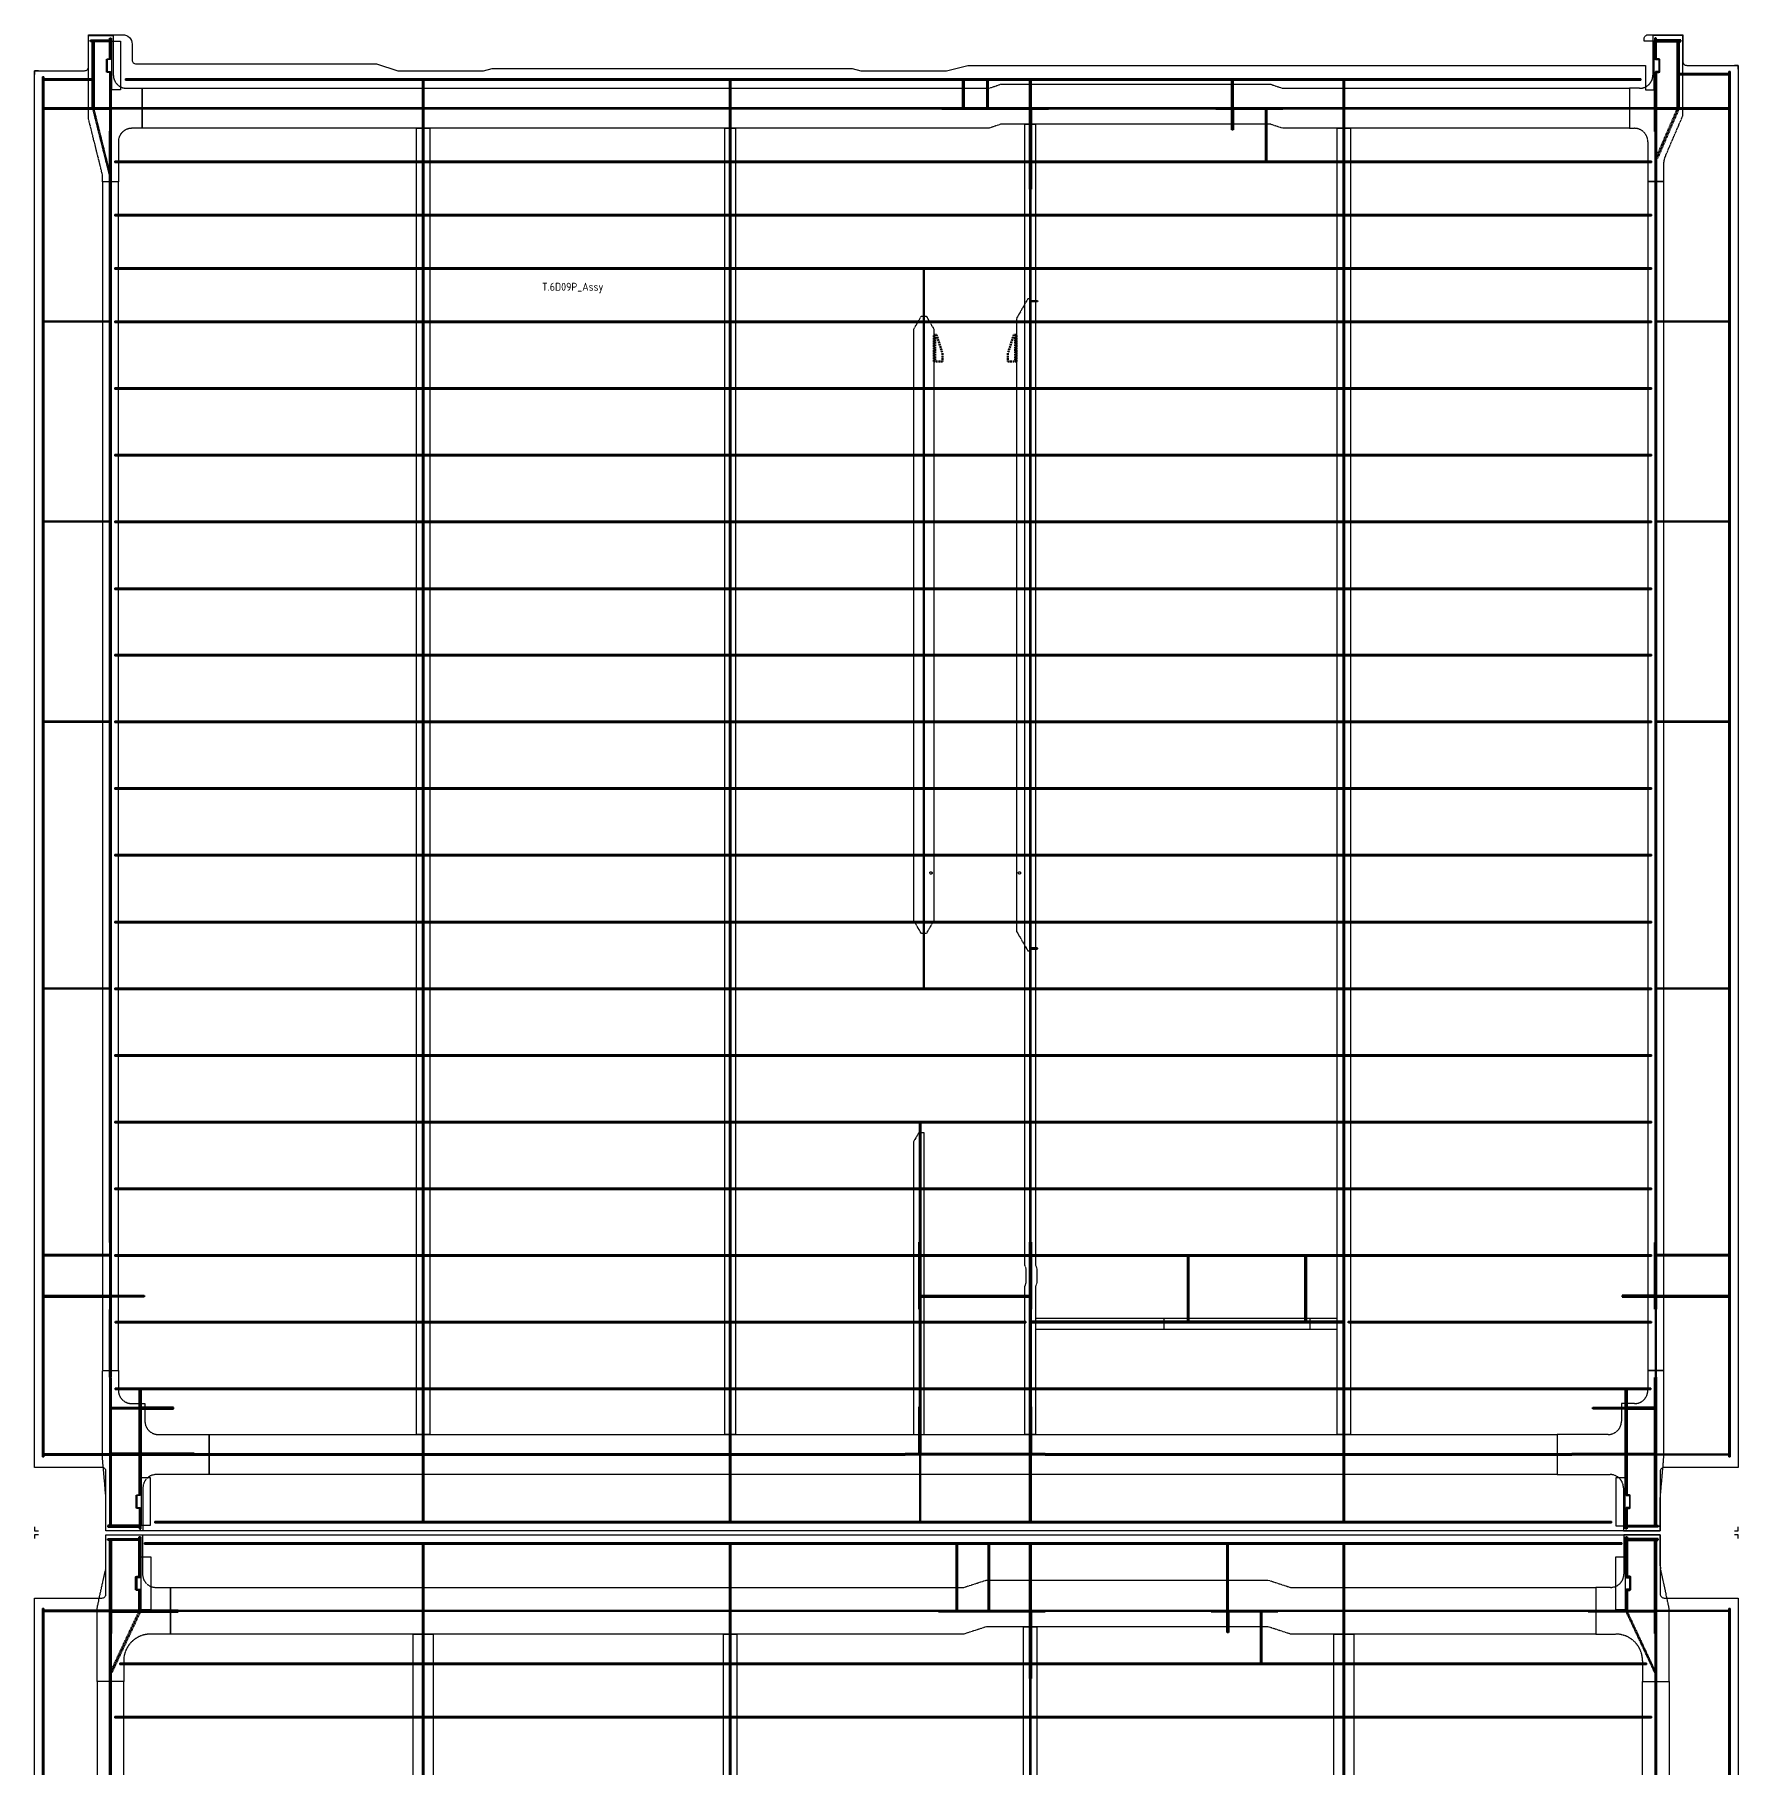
# Model space of a CAD drawing. Header units: millimetres. Extents: x -15442 to 12227, y -1071 to 35649.
# Drawn here: x -543 to 12227, y 22660 to 35649 of the extents above; entities that cross this region are included whole.
import ezdxf

# ---------------------------------------------------------------- set-up
doc = ezdxf.new("R2010")
doc.units = ezdxf.units.MM
for name, pattern in [('ACAD_ISO10W100', [18, 12, -3, 0, -3]), ('AM_ISO02W050', [7.5, 6, -1.5]), ('AM_ISO08W050', [18, 12, -1.5, 3, -1.5]), ('AM_ISO09W050', [22.5, 12, -1.5, 3, -1.5, 3, -1.5])]:
    doc.linetypes.add(name, pattern=pattern)
for name, color, linetype, lineweight in [('Mechanical-AM_0', 7, 'Continuous', 40), ('Mechanical-AM_11', 3, 'AM_ISO09W050', 25), ('Mechanical-AM_2', 40, 'ACAD_ISO10W100', 70), ('Mechanical-AM_3', 6, 'AM_ISO02W050', 35), ('Mechanical-AM_7', 4, 'AM_ISO08W050', 25), ('Mechanical-AM_9', 253, 'Continuous', 0)]:
    doc.layers.add(name, color=color, linetype=linetype, lineweight=lineweight)
doc.styles.add('ACISOTS', font='isocp.shx', dxfattribs={"height": 1})

# ---------------------------------------------------------------- blocks, each defined once
blk = doc.blocks.new('cover in closed box DN90xSCH40')
for points in [[(30, 51), (5, 51), (5, 45), (30, 45)], [(36, -48), (36, 48), (30, 48), (30, -48)], [(30, -45), (5, -45), (5, -51), (30, -51)]]:
    blk.add_lwpolyline(points, close=True)
for points in [[(5, 51), (2, 51), (5, 48)], [(30, 48), (30, 51), (33, 48)], [(5, -51), (5, -48), (2, -51)], [(30, -48), (30, -51), (33, -48)]]:
    blk.add_solid(points)
blk = doc.blocks.new('stop plate-tv')
blk.add_line((200, 9), (0, 9))
blk.add_lwpolyline([(0, 0), (200, 0), (200, 20), (60, 65), (0, 65)], close=True)

msp = doc.modelspace()

# ---------------------------------------------------------------- linework, layer by layer
for points in [[(218, 35430), (2020, 35430), (2180, 35379), (2821, 35379), (2886, 35395), (5586, 35395), (5651, 35379), (6292, 35379), (6452, 35419), (11532, 35419), (11532, 35235), (11597, 35235), (11597, 35600), (11522, 35600), (11522, 35619, -0.414214), (11552, 35649), (11811, 35649), (11811, 35449, 0.414215), (11841, 35419), (12227, 35419), (12227, 24909), (11672, 24909, 0.414214), (11642, 24879), (11642, 24434), (-8, 24434), (-8, 24879, 0.414214), (-38, 24909), (-543, 24909), (-543, 35379), (-169, 35379, 0.414214), (-139, 35409), (-139, 35649), (118, 35649, -0.414214), (188, 35579), (188, 35460, 0.414214)], [(-8, 24404), (11642, 24404), (11642, 23959, 0.414214), (11672, 23929), (12227, 23929), (12227, 10389), (11672, 10389, 0.414214), (11642, 10359), (11642, 10174), (-8, 10174), (-8, 10359, 0.414214), (-38, 10389), (-543, 10389), (-543, 23929), (-38, 23929, 0.414214), (-8, 23959)]]:
    msp.add_lwpolyline(points, format="xyb", close=True)
for points in [[(37, 35600), (102, 35600), (102, 35235), (37, 35235)], [(259, 24834), (324, 24834), (324, 24474), (259, 24474)], [(11311, 24834), (11376, 24834), (11376, 24469), (11311, 24469)], [(256, 24237), (327, 24237), (327, 23842), (256, 23842)], [(11308, 24237), (11379, 24237), (11379, 23842), (11308, 23842)]]:
    msp.add_lwpolyline(points, close=True)
at = {"layer": 'Mechanical-AM_0', "linetype": 'AM_ISO02W050'}
for points in [[(-124, 35609), (22, 35609), (22, 35599), (-124, 35599)], [(-109, 35599), (-99, 35599), (-99, 35100), (-109, 35100)], [(22, 35624), (32, 35624), (32, 35468), (22, 35468)], [(11612, 35624), (11602, 35624), (11602, 35468), (11612, 35468)], [(11796, 35609), (11612, 35609), (11612, 35599), (11796, 35599)], [(11771, 35599), (11781, 35599), (11781, 35100), (11771, 35100)], [(22, 34925), (32, 34925), (32, 35366), (22, 35366)], [(11612, 34924), (11602, 34924), (11602, 35366), (11612, 35366)], [(2367, 35309), (2373, 35309), (2373, 35100), (2367, 35100)], [(4667, 35309), (4673, 35309), (4673, 35100), (4667, 35100)], [(6415, 35309), (6421, 35309), (6421, 35100), (6415, 35100)], [(6596, 35309), (6602, 35309), (6602, 35100), (6596, 35100)], [(6917, 35309), (6923, 35309), (6923, 35100), (6917, 35100)], [(8432, 35309), (8438, 35309), (8438, 35100), (8432, 35100)], [(9267, 35309), (9273, 35309), (9273, 35100), (9267, 35100)], [(-473, 35100), (22, 35100), (22, 35090), (-473, 35090)], [(-105, 35088), (17, 34603), (22, 34605), (-99, 35090)], [(32, 35100), (6257, 35100), (6257, 35094), (32, 35094)], [(2367, 35094), (2373, 35094), (2373, 25008), (2367, 25008)], [(4667, 35094), (4673, 35094), (4673, 25008), (4667, 25008)], [(7057, 35090), (6257, 35090), (6257, 35100), (7057, 35100)], [(6927, 34490), (6917, 34490), (6917, 35090), (6927, 35090)], [(8312, 35094), (7057, 35094), (7057, 35100), (8312, 35100)], [(8812, 35090), (8312, 35090), (8312, 35100), (8812, 35100)], [(8432, 35090), (8442, 35090), (8442, 34935), (8432, 34935)], [(8692, 35090), (8682, 35090), (8682, 34702), (8692, 34702)], [(11602, 35094), (8812, 35094), (8812, 35100), (11602, 35100)], [(9267, 35094), (9273, 35094), (9273, 25008), (9267, 25008)], [(11612, 35100), (12157, 35100), (12157, 35090), (11612, 35090)], [(11777, 35087), (11618, 34720), (11612, 34723), (11771, 35090)], [(22, 34925), (28, 34925), (28, 26595), (22, 26595)], [(11606, 34924), (11612, 34924), (11612, 26595), (11606, 26595)], [(6917, 26596), (6923, 26596), (6923, 34490), (6917, 34490)], [(6125, 28502), (6125, 33892), (6119, 33892), (6119, 28502)], [(6973, 33655), (6973, 33649), (6923, 33649), (6923, 33655)], [(-473, 33502), (22, 33502), (22, 33496), (-473, 33496)], [(11612, 33502), (12157, 33502), (12157, 33496), (11612, 33496)], [(-473, 32002), (22, 32002), (22, 31996), (-473, 31996)], [(11612, 32002), (12157, 32002), (12157, 31996), (11612, 31996)], [(-473, 30502), (22, 30502), (22, 30496), (-473, 30496)], [(11612, 30502), (12157, 30502), (12157, 30496), (11612, 30496)], [(6974, 28795), (6974, 28801), (6924, 28801), (6924, 28795)], [(-473, 28502), (22, 28502), (22, 28496), (-473, 28496)], [(11612, 28502), (12157, 28502), (12157, 28496), (11612, 28496)], [(6091, 27492), (6097, 27492), (6097, 26596), (6091, 26596)], [(-473, 26496), (22, 26496), (22, 26502), (-473, 26502)], [(22, 26095), (32, 26095), (32, 26595), (22, 26595)], [(6087, 26596), (6097, 26596), (6097, 26095), (6087, 26095)], [(6917, 26596), (6927, 26596), (6927, 26095), (6917, 26095)], [(11612, 26095), (11602, 26095), (11602, 26595), (11612, 26595)], [(11612, 26496), (12157, 26496), (12157, 26502), (11612, 26502)], [(8100, 26492), (8106, 26492), (8106, 26002), (8100, 26002)], [(8981, 26492), (8987, 26492), (8987, 26002), (8981, 26002)], [(-473, 26188), (22, 26188), (22, 26194), (-473, 26194)], [(277, 26188), (32, 26188), (32, 26198), (277, 26198)], [(6097, 26194), (6097, 26188), (6917, 26188), (6917, 26194)], [(11357, 26188), (11602, 26188), (11602, 26198), (11357, 26198)], [(11612, 26188), (12157, 26188), (12157, 26194), (11612, 26194)], [(22, 26095), (28, 26095), (28, 25584), (22, 25584)], [(6091, 26095), (6097, 26095), (6097, 25362), (6091, 25362)], [(6917, 26095), (6923, 26095), (6923, 25362), (6917, 25362)], [(6923, 25996), (9267, 25996), (9267, 26002), (6923, 26002)], [(11612, 26095), (11606, 26095), (11606, 25584), (11612, 25584)], [(22, 24474), (32, 24474), (32, 25584), (22, 25584)], [(254, 25012), (244, 25012), (244, 25492), (254, 25492)], [(11391, 25012), (11381, 25012), (11381, 25492), (11391, 25492)], [(11612, 24474), (11602, 24474), (11602, 25584), (11612, 25584)], [(244, 25347), (32, 25347), (32, 25357), (244, 25357)], [(499, 25357), (254, 25357), (254, 25347), (499, 25347)], [(6087, 25362), (6097, 25362), (6097, 25012), (6087, 25012)], [(6917, 25362), (6927, 25362), (6927, 25012), (6917, 25012)], [(11136, 25357), (11381, 25357), (11381, 25347), (11136, 25347)], [(11391, 25347), (11602, 25347), (11602, 25357), (11391, 25357)], [(22, 25008), (-473, 25008), (-473, 25002), (22, 25002)], [(654, 25012), (32, 25012), (32, 25002), (654, 25002)], [(244, 25002), (254, 25002), (254, 24703), (244, 24703)], [(654, 25002), (5982, 25002), (5982, 25008), (654, 25008)], [(2367, 25002), (2373, 25002), (2373, 24504), (2367, 24504)], [(4667, 25002), (4673, 25002), (4673, 24504), (4667, 24504)], [(5982, 25012), (7032, 25012), (7032, 25002), (5982, 25002)], [(6097, 25002), (6091, 25002), (6091, 24504), (6097, 24504)], [(6917, 25002), (6923, 25002), (6923, 24504), (6917, 24504)], [(7032, 25002), (10980, 25002), (10980, 25008), (7032, 25008)], [(9267, 25002), (9273, 25002), (9273, 24504), (9267, 24504)], [(10980, 25012), (11602, 25012), (11602, 25002), (10980, 25002)], [(11381, 25002), (11391, 25002), (11391, 24703), (11381, 24703)], [(11612, 25008), (12157, 25008), (12157, 25002), (11612, 25002)], [(244, 24449), (254, 24449), (254, 24601), (244, 24601)], [(11391, 24449), (11381, 24449), (11381, 24601), (11391, 24601)], [(244, 24474), (7, 24474), (7, 24464), (244, 24464)], [(11391, 24474), (11627, 24474), (11627, 24464), (11391, 24464)], [(7, 24374), (241, 24374), (241, 24364), (7, 24364)], [(22, 24364), (32, 24364), (32, 23664), (22, 23664)], [(241, 24090), (241, 24389), (251, 24389), (251, 24090)], [(2367, 24334), (2373, 24334), (2373, 23837), (2367, 23837)], [(4667, 24334), (4673, 24334), (4673, 23837), (4667, 23837)], [(6366, 24334), (6372, 24334), (6372, 23837), (6366, 23837)], [(6607, 24334), (6613, 24334), (6613, 23837), (6607, 23837)], [(6917, 24334), (6923, 24334), (6923, 23837), (6917, 23837)], [(8396, 24334), (8402, 24334), (8402, 23837), (8396, 23837)], [(9267, 24334), (9273, 24334), (9273, 23837), (9267, 23837)], [(11384, 24090), (11384, 24389), (11394, 24389), (11394, 24090)], [(11627, 24374), (11394, 24374), (11394, 24364), (11627, 24364)], [(11612, 23664), (11602, 23664), (11602, 24364), (11612, 24364)], [(251, 23988), (251, 23837), (241, 23837), (241, 23988)], [(11394, 23988), (11394, 23837), (11384, 23837), (11384, 23988)], [(22, 23837), (-473, 23837), (-473, 23831), (22, 23831)], [(246, 23824), (34, 23372), (28, 23374), (241, 23827)], [(532, 23837), (32, 23837), (32, 23827), (532, 23827)], [(532, 23837), (6232, 23837), (6232, 23831), (532, 23831)], [(2367, 23831), (2373, 23831), (2373, 10748), (2367, 10748)], [(4667, 23831), (4673, 23831), (4673, 10748), (4667, 10748)], [(7032, 23827), (6232, 23827), (6232, 23837), (7032, 23837)], [(6927, 23327), (6917, 23327), (6917, 23827), (6927, 23827)], [(8276, 23831), (7032, 23831), (7032, 23837), (8276, 23837)], [(8776, 23827), (8276, 23827), (8276, 23837), (8776, 23837)], [(8396, 23827), (8406, 23827), (8406, 23672), (8396, 23672)], [(8656, 23827), (8646, 23827), (8646, 23442), (8656, 23442)], [(11102, 23831), (8776, 23831), (8776, 23837), (11102, 23837)], [(9267, 23831), (9273, 23831), (9273, 10748), (9267, 10748)], [(11602, 23827), (11102, 23827), (11102, 23837), (11602, 23837)], [(11388, 23824), (11601, 23372), (11606, 23374), (11394, 23827)], [(11612, 23837), (12157, 23837), (12157, 23831), (11612, 23831)], [(22, 23664), (28, 23664), (28, 10914), (22, 10914)], [(11606, 23664), (11612, 23664), (11612, 10914), (11606, 10914)], [(6917, 12402), (6923, 12402), (6923, 23327), (6917, 23327)]]:
    msp.add_lwpolyline(points, close=True, dxfattribs=at)
at = {"layer": 'Mechanical-AM_11', "color": 4}
for p, q in [((7921, 26026), (7921, 25946)), ((9016, 26026), (9016, 25946))]:
    msp.add_line(p, q, dxfattribs=at)
at = {"layer": 'Mechanical-AM_11', "color": 3}
for points in [[(-139, 35644), (47, 35644), (47, 35347, 0.414214), (147, 35247), (262, 35247), (262, 34947), (185, 34947, 0.414214), (85, 34847), (85, 34545), (-35, 34545), (-35, 34589, 0.061187), (-38, 34614), (-139, 35019)], [(11811, 35041), (11811, 35644), (11587, 35644), (11587, 35347, -0.414214), (11487, 35247), (11412, 35247), (11412, 34947), (11449, 34947, -0.414214), (11549, 34847), (11549, 34549), (11669, 34549), (11669, 34693, -0.102541), (11678, 34732)], [(765, 24855), (369, 24855, 0.414214), (269, 24755), (269, 24434), (-8, 24434), (-8, 24679), (-35, 24987), (-35, 25634), (85, 25634), (85, 25487, 0.414214), (185, 25387), (284, 25387), (284, 25255, 0.414214), (384, 25155), (765, 25155)], [(10869, 24855), (11266, 24855, -0.414214), (11366, 24755), (11366, 24434), (11642, 24434), (11642, 24679), (11669, 24987), (11669, 25634), (11549, 25634), (11549, 25487, -0.414214), (11449, 25387), (11351, 25387), (11351, 25255, -0.414214), (11251, 25155), (10869, 25155)], [(266, 24404), (266, 24109, 0.414214), (366, 24009), (475, 24009), (475, 23659), (325, 23659, 0.414214), (125, 23459), (125, 23304), (-75, 23304), (-75, 23852), (-10, 24148, 0.053748), (-8, 24170), (-8, 24404)], [(11369, 24404), (11369, 24109, -0.414214), (11269, 24009), (11160, 24009), (11160, 23659), (11309, 23659, -0.414214), (11509, 23459), (11509, 23304), (11709, 23304), (11709, 23852), (11645, 24148, -0.053748), (11642, 24170), (11642, 24404)]]:
    msp.add_lwpolyline(points, format="xyb", close=True, dxfattribs=at)
for points in [[(8248, 35277), (8722, 35277), (8812, 35247), (11412, 35247), (11412, 34947), (8812, 34947), (8722, 34977), (8248, 34977), (6697, 34977), (6608, 34947), (262, 34947), (262, 35247), (6608, 35247), (6697, 35277)], [(2420, 25155), (2320, 25155), (2320, 34947), (2420, 34947)], [(4710, 25155), (4630, 25155), (4630, 34947), (4710, 34947)], [(6960, 26265), (6960, 25155), (6880, 25155), (6880, 26265), (6890, 26295), (6890, 26395), (6880, 26425), (6880, 34977), (6960, 34977), (6960, 26425), (6970, 26395), (6970, 26295)], [(9320, 25155), (9220, 25155), (9220, 34947), (9320, 34947)], [(85, 34545), (-35, 34545), (-35, 25634), (85, 25634)], [(11549, 25634), (11669, 25634), (11669, 34549), (11549, 34549)], [(6917, 33670), (6902, 33670), (6817, 33522), (6817, 28927), (6902, 28780), (6917, 28780)], [(6044, 25155), (6124, 25155), (6124, 27383), (6124, 27417), (6084, 27417), (6044, 27348)], [(6960, 25946), (9220, 25946), (9220, 26026), (6960, 26026)], [(765, 25155), (10869, 25155), (10869, 24855), (765, 24855)], [(6422, 23659), (475, 23659), (475, 24009), (6422, 24009), (6592, 24064), (6592, 24064), (6592, 24064), (6592, 24064), (8701, 24064), (8701, 24064), (8871, 24009), (11160, 24009), (11160, 23659), (8871, 23659), (8701, 23714), (8701, 23714), (8701, 23714), (6592, 23714), (6592, 23714), (6592, 23714)], [(2445, 10920), (2295, 10920), (2295, 23659), (2445, 23659)], [(4720, 10920), (4620, 10920), (4620, 23659), (4720, 23659)], [(6870, 11771), (6900, 11861), (6900, 11961), (6870, 12051), (6870, 23714), (6970, 23714), (6970, 12051), (7000, 11961), (7000, 11861), (6970, 11771), (6970, 10899), (6870, 10899)], [(9345, 10920), (9195, 10920), (9195, 23659), (9345, 23659)], [(125, 23304), (-75, 23304), (-75, 12374), (125, 12374)], [(11709, 12374), (11509, 12374), (11509, 23304), (11709, 23304)]]:
    msp.add_lwpolyline(points, close=True, dxfattribs=at)
at = {"layer": 'Mechanical-AM_11'}
msp.add_lwpolyline([(6140, 33540), (6197, 33441), (6197, 29008), (6140, 28910), (6104, 28910), (6047, 29008), (6047, 33441), (6104, 33540)], close=True, dxfattribs=at)
for centre in [(6175, 29365), (6839, 29365)]:
    msp.add_circle(centre, 9, dxfattribs=at)
at = {"layer": 'Mechanical-AM_3', "color": 30, "linetype": 'AM_ISO02W050'}
for points in [[(-473, 24987), (-473, 35334), (-483, 35334), (-483, 24987)], [(12167, 24987), (12157, 24987), (12157, 35374), (12167, 35374)], [(137, 35319), (11497, 35319), (11497, 35309), (137, 35309)], [(11576, 34702), (58, 34702), (58, 34692), (11576, 34692)], [(11576, 34302), (58, 34302), (58, 34292), (11576, 34292)], [(11576, 33902), (58, 33902), (58, 33892), (11576, 33892)], [(11576, 33502), (58, 33502), (58, 33492), (11576, 33492)], [(11576, 33002), (58, 33002), (58, 32992), (11576, 32992)], [(11576, 32502), (58, 32502), (58, 32492), (11576, 32492)], [(11576, 32001), (58, 32001), (58, 31991), (11576, 31991)], [(11576, 31501), (58, 31501), (58, 31491), (11576, 31491)], [(11576, 31002), (58, 31002), (58, 30992), (11576, 30992)], [(11576, 30502), (58, 30502), (58, 30492), (11576, 30492)], [(11576, 30002), (58, 30002), (58, 29992), (11576, 29992)], [(11576, 29502), (58, 29502), (58, 29492), (11576, 29492)], [(11576, 29002), (58, 29002), (58, 28992), (11576, 28992)], [(11576, 28502), (58, 28502), (58, 28492), (11576, 28492)], [(11576, 28002), (58, 28002), (58, 27992), (11576, 27992)], [(11576, 27502), (58, 27502), (58, 27492), (11576, 27492)], [(11576, 27002), (58, 27002), (58, 26992), (11576, 26992)], [(11576, 26502), (58, 26502), (58, 26492), (11576, 26492)], [(6887, 26002), (62, 26002), (62, 25992), (6887, 25992)], [(9303, 26002), (11576, 26002), (11576, 25992), (9303, 25992)], [(11572, 25502), (62, 25502), (62, 25492), (11572, 25492)], [(359, 24504), (11276, 24504), (11276, 24494), (359, 24494)], [(11354, 24344), (281, 24344), (281, 24334), (11354, 24334)], [(-473, 10434), (-473, 23852), (-483, 23852), (-483, 10434)], [(12167, 10434), (12157, 10434), (12157, 23852), (12167, 23852)], [(11538, 23442), (97, 23442), (97, 23432), (11538, 23432)], [(11576, 23042), (58, 23042), (58, 23032), (11576, 23032)]]:
    msp.add_lwpolyline(points, close=True, dxfattribs=at)
at = {"layer": 'Mechanical-AM_3', "color": 6, "linetype": 'AM_ISO02W050'}
for points in [[(11781, 35359), (12157, 35359), (12157, 35349), (11781, 35349)], [(-109, 35319), (-473, 35319), (-473, 35309), (-109, 35309)]]:
    msp.add_lwpolyline(points, close=True, dxfattribs=at)
at = {"layer": 'Mechanical-AM_7'}
for points in [[(-514, 35379), (-543, 35379), (-543, 35351)], [(12227, 35391), (12227, 35419), (12199, 35419)], [(-543, 24463), (-543, 24434), (-515, 24434)], [(12199, 24434), (12227, 24434), (12227, 24462)], [(-514, 24404), (-543, 24404), (-543, 24376)], [(12227, 24376), (12227, 24404), (12199, 24404)]]:
    msp.add_lwpolyline(points, dxfattribs=at)

# ---------------------------------------------------------------- block references
at = {"xscale": -1}
for p in [(32, 35417), (254, 24652)]:
    msp.add_blockref('cover in closed box DN90xSCH40', p, dxfattribs=at)
for p in [(11602, 35417), (11381, 24652)]:
    msp.add_blockref('cover in closed box DN90xSCH40', p)
at = {"layer": 'Mechanical-AM_0', "linetype": 'AM_ISO02W050', "xscale": -1}
msp.add_blockref('cover in closed box DN90xSCH40', (251, 24039), dxfattribs=at)
at = {"layer": 'Mechanical-AM_0', "linetype": 'AM_ISO02W050'}
msp.add_blockref('cover in closed box DN90xSCH40', (11384, 24039), dxfattribs=at)
at = {"layer": 'Mechanical-AM_2', "xscale": -1, "rotation": 270}
msp.add_blockref('stop plate-tv', (6197, 33200), dxfattribs=at)
at = {"layer": 'Mechanical-AM_2', "rotation": 90}
msp.add_blockref('stop plate-tv', (6817, 33200), dxfattribs=at)

# ---------------------------------------------------------------- texts
at = {"layer": 'Mechanical-AM_9', "insert": (3260, 33789), "char_height": 60, "width": 700.99, "attachment_point": 1, "style": 'ACISOTS'}
msp.add_mtext('T.6D09P_Assy', dxfattribs=at)

doc.saveas('drawing.dxf')
